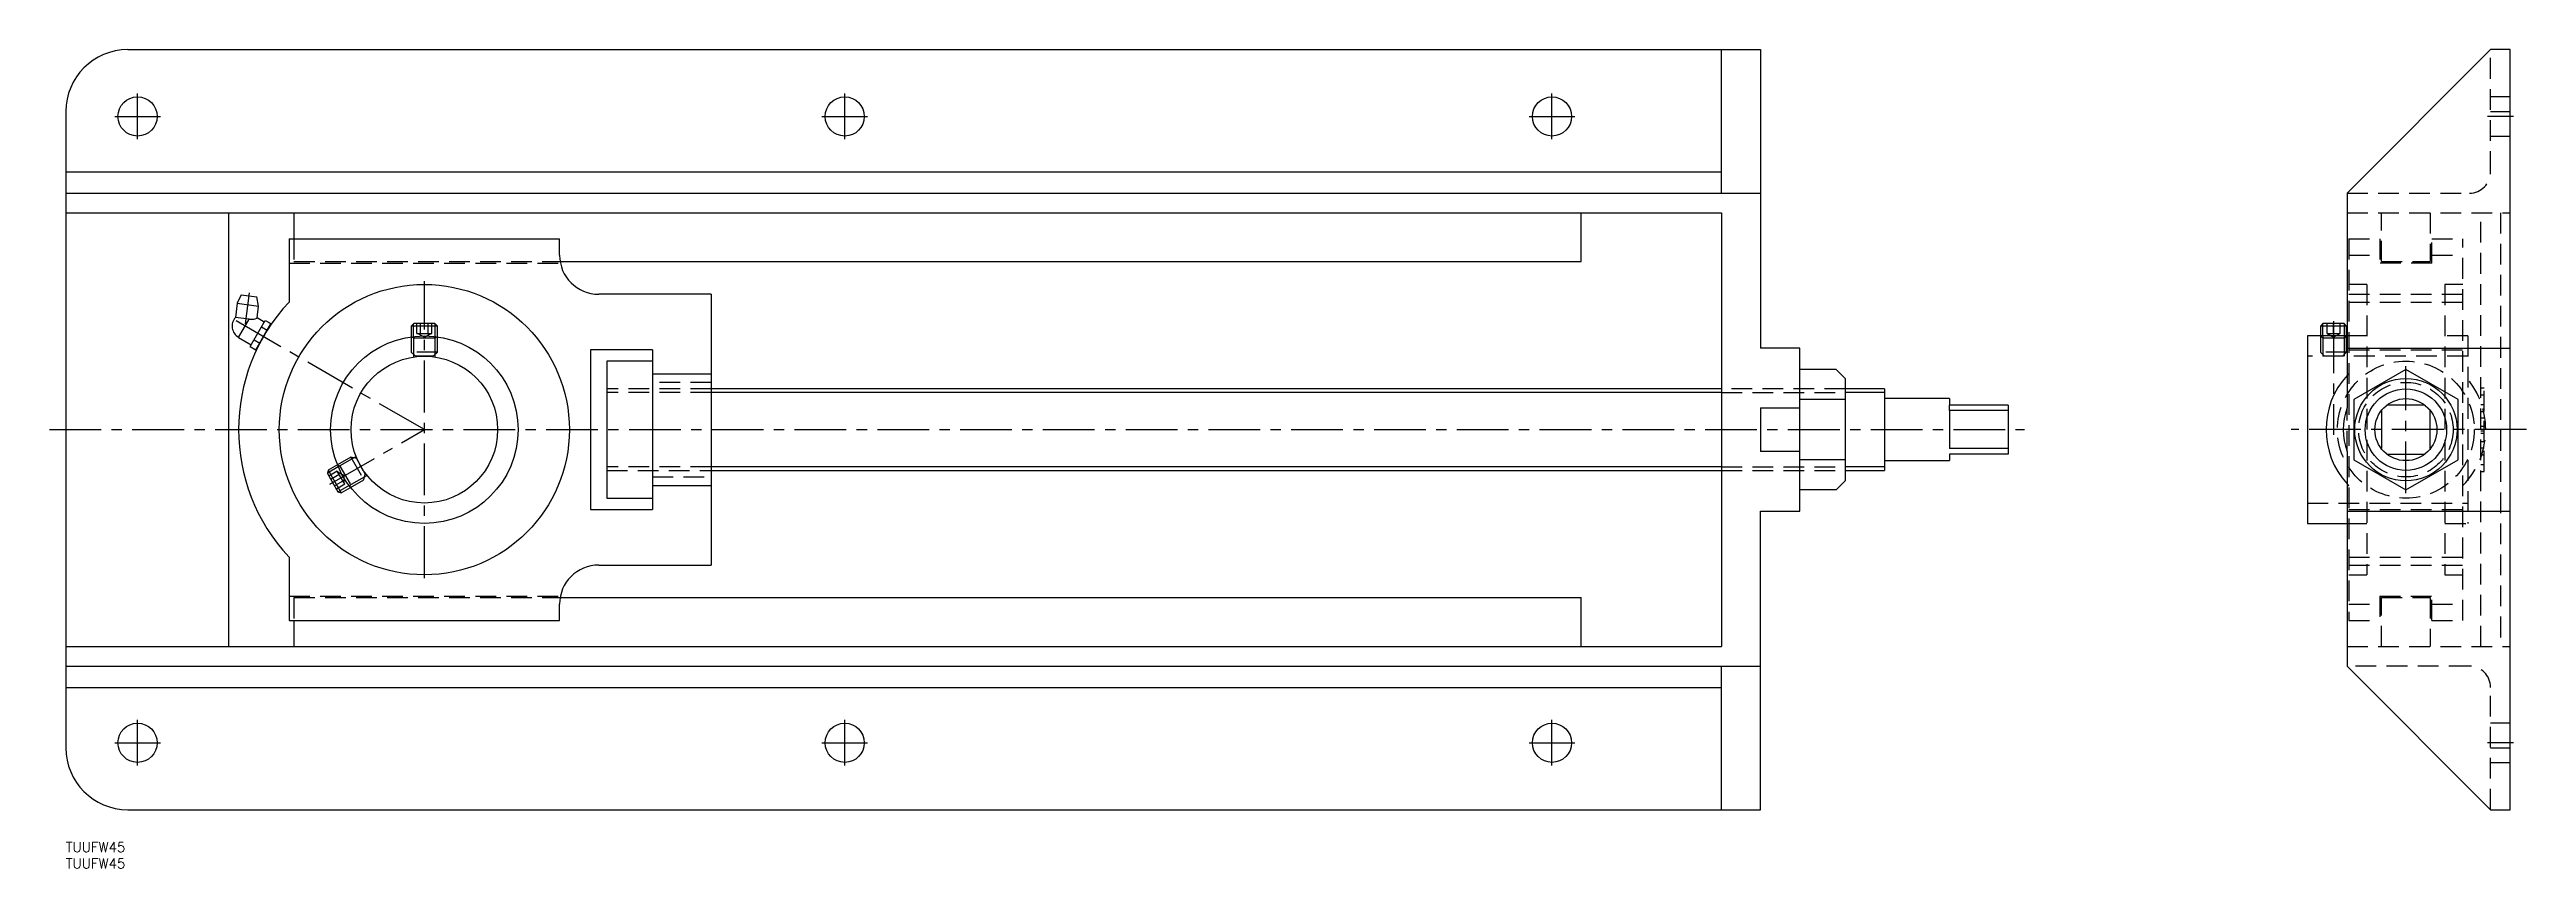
# Model space of a CAD drawing. Extents: x -5 to 755, y -8 to 243.
import ezdxf

# ---------------------------------------------------------------- set-up
doc = ezdxf.new("R2010")
doc.units = 0
doc.header["$LTSCALE"] = 0.5
doc.linetypes.add('CENTER', pattern=[50.8, 31.75, -6.35, 6.35, -6.35])
doc.linetypes.add('DASHED', pattern=[19.05, 12.7, -6.35])
for name, color, linetype in [('MSM_CENTER', 1, 'CENTER'), ('MSM_CONTINUOUS', 7, 'CONTINUOUS'), ('MSM_DASHED', 4, 'DASHED'), ('MSM_NARROW', 5, 'CONTINUOUS'), ('MSM_PART_NUMBER', 7, 'CONTINUOUS')]:
    doc.layers.add(name, color=color, linetype=linetype)
doc.styles.get("Standard").update_dxf_attribs({"font": 'txt.shx', "height": 3, "bigfont": 'bigfont.shx'})

msp = doc.modelspace()

# ---------------------------------------------------------------- linework, layer by layer
at = {"layer": 'MSM_CENTER'}
for p, q in [((22, 215.5), (22, 229.5)), ((239, 215.5), (239, 229.5)), ((456, 215.5), (456, 229.5)), ((15, 222.5), (29, 222.5)), ((232, 222.5), (246, 222.5)), ((449, 222.5), (463, 222.5)), ((751, 222.5), (743, 222.5)), ((55.09, 158.89), (56.35, 168.46)), ((110, 81), (110, 172)), ((110, 126.5), (50.68, 160.75)), ((695.8, 159.71), (695.8, 124.92)), ((718, 107.02), (718, 145.98)), ((-5, 126.5), (601, 126.5)), ((80.99, 109.75), (110, 126.5)), ((755, 126.5), (682.8, 126.5)), ((15, 30.5), (29, 30.5)), ((22, 23.5), (22, 37.5)), ((232, 30.5), (246, 30.5)), ((239, 23.5), (239, 37.5)), ((449, 30.5), (463, 30.5)), ((456, 23.5), (456, 37.5)), ((751, 30.5), (743, 30.5))]:
    msp.add_line(p, q, dxfattribs=at)
at = {"layer": 'MSM_CONTINUOUS'}
for p, q in [((19, 243), (520, 243)), ((508, 199), (508, 243)), ((520, 243), (520, 151.5)), ((700, 199), (744, 243)), ((750, 243), (744, 243)), ((750, 10), (750, 243)), ((0, 224), (0, 29)), ((0, 199), (520, 199)), ((700, 199), (700, 133.18)), ((0, 193), (508, 193)), ((50, 60), (50, 193)), ((70, 193), (70, 185)), ((465, 178), (465, 193)), ((508, 193), (508, 60)), ((68.5, 185), (151.5, 185)), ((68.5, 185), (68.5, 165.57)), ((151.5, 180), (151.5, 185)), ((151.67, 178), (465, 178)), ((53.84, 167.78), (52.6, 165.22)), ((53.84, 167.78), (58.6, 167.16)), ((198, 168), (163.5, 168)), ((198, 168), (198, 85)), ((52.6, 165.22), (52.03, 160.92)), ((56.23, 160.37), (52.03, 160.92)), ((52.6, 165.22), (59.14, 164.36)), ((56.23, 160.37), (57, 160.37)), ((56.6, 152), (61.21, 160)), ((57, 160.37), (57.72, 160.39)), ((57.72, 160.39), (58.06, 160.47)), ((58.06, 160.47), (58.56, 160.64)), ((58.56, 160.64), (58.67, 160.76)), ((59.14, 164.36), (58.6, 167.16)), ((60.9, 159.46), (58.66, 160.76)), ((58.67, 160.76), (59.14, 164.36)), ((61.21, 160), (62.95, 159)), ((53.01, 154.79), (56.9, 152.54)), ((56.6, 152), (58.33, 151)), ((57.75, 154), (59.48, 153)), ((58.33, 151), (62.95, 159)), ((60.06, 158), (61.79, 157)), ((106.77, 159), (106, 158.23)), ((106, 158.23), (106, 154.97)), ((114, 158.23), (106, 158.23)), ((113.23, 159), (106.77, 159)), ((114, 158.23), (113.23, 159)), ((114, 154.97), (114, 158.23)), ((700, 155.25), (687.8, 155.25)), ((687.8, 155.25), (687.8, 97.75)), ((692.57, 159), (691.8, 158.23)), ((691.8, 158.23), (691.8, 155.25)), ((699.8, 158.23), (691.8, 158.23)), ((699.03, 159), (692.57, 159)), ((699.8, 158.23), (699.03, 159)), ((699.8, 155.25), (699.8, 158.23)), ((161, 151), (161, 102)), ((180, 151), (161, 151)), ((180, 147.5), (166, 147.5)), ((166, 147.5), (166, 105.5)), ((180, 151), (180, 102)), ((532, 151.5), (520, 151.5)), ((532, 101.5), (532, 151.5)), ((543.22, 144.98), (532, 144.98)), ((546, 142.2), (543.22, 144.98)), ((700, 151.5), (750, 151.5)), ((718, 144.98), (702, 135.74)), ((734, 135.74), (718, 144.98)), ((180, 143.65), (198, 143.65)), ((508, 139), (198, 139)), ((546, 142.2), (546, 110.8)), ((558, 139), (546, 139)), ((558, 139), (558, 114)), ((520, 133.18), (532, 133.18)), ((520, 133.18), (520, 119.82)), ((546, 135.74), (532, 135.74)), ((578, 136), (558, 136)), ((578, 136), (578, 134)), ((596, 134), (578, 134)), ((578, 132.33), (578, 120.67)), ((596, 132.33), (578, 132.33)), ((596, 134), (596, 119)), ((702, 135.74), (702, 117.26)), ((710.5, 132.33), (710.5, 120.67)), ((723.83, 134), (712.17, 134)), ((725.5, 132.33), (723.83, 134)), ((725.5, 120.67), (725.5, 132.33)), ((734, 117.26), (734, 135.74)), ((80.52, 114.1), (80.24, 113.05)), ((83.34, 115.73), (80.52, 114.1)), ((80.52, 114.1), (84.52, 107.17)), ((198, 114), (508, 114)), ((532, 119.82), (520, 119.82)), ((546, 117.26), (532, 117.26)), ((546, 114), (558, 114)), ((558, 117), (578, 117)), ((596, 120.67), (578, 120.67)), ((578, 119), (578, 117)), ((596, 119), (578, 119)), ((700, 119.82), (700, 54)), ((702, 117.26), (718, 108.02)), ((712.17, 119), (723.83, 119)), ((718, 108.02), (734, 117.26)), ((80.24, 113.05), (83.47, 107.45)), ((83.47, 107.45), (84.52, 107.17)), ((84.52, 107.17), (87.34, 108.8)), ((180, 109.35), (198, 109.35)), ((543.22, 108.02), (532, 108.02)), ((543.22, 108.02), (546, 110.8)), ((161, 102), (180, 102)), ((166, 105.5), (180, 105.5)), ((520, 10), (520, 101.5)), ((520, 101.5), (532, 101.5)), ((700, 101.5), (750, 101.5)), ((687.8, 97.75), (700, 97.75)), ((68.5, 87.43), (68.5, 68)), ((163.5, 85), (198, 85)), ((151.5, 68), (151.5, 73)), ((151.67, 75), (465, 75)), ((465, 60), (465, 75)), ((68.5, 68), (151.5, 68)), ((70, 68), (70, 60)), ((0, 60), (508, 60)), ((0, 54), (520, 54)), ((508, 10), (508, 54)), ((744, 10), (700, 54)), ((19, 10), (520, 10)), ((744, 10), (750, 10))]:
    msp.add_line(p, q, dxfattribs=at)
for centre, radius in [((22, 222.5), 6), ((239, 222.5), 6), ((456, 222.5), 6), ((110, 126.5), 44.5), ((110, 126.5), 28.75), ((110, 126.5), 22.5), ((718, 126.5), 15.7), ((718, 126.5), 12.5), ((718, 126.5), 9.5), ((22, 30.5), 6), ((239, 30.5), 6), ((456, 30.5), 6)]:
    msp.add_circle(centre, radius, dxfattribs=at)
for centre, radius, start, end in [((19, 224), 19, 90, 180), ((163.5, 180), 12, 180, 270), ((55.01, 158.25), 4, 138.08849, 240), ((110, 126.5), 57, 136.72485, 223.27515), ((718, 126.5), 24.5, 137.28136, 222.71864), ((718, 126.5), 19.2, 159.63587, 200.36413), ((163.5, 73), 12, 90, 180), ((19, 29), 19, 180, 270)]:
    msp.add_arc(centre, radius, start, end, dxfattribs=at)
at = {"layer": 'MSM_DASHED'}
for p, q in [((744, 205.5), (744, 243)), ((750, 228.5), (744, 228.5)), ((744, 224), (750, 224)), ((744, 216.5), (750, 216.5)), ((700, 199), (737.5, 199)), ((700, 193), (750, 193)), ((710.5, 178), (710.5, 193)), ((725.5, 193), (725.5, 178)), ((741, 60), (741, 193)), ((747, 193), (747, 60)), ((70, 185), (70, 178)), ((700.5, 185), (710, 185)), ((700.5, 185), (700.5, 68)), ((710, 185), (710, 177.5)), ((726, 177.5), (726, 185)), ((726, 185), (735.5, 185)), ((735.5, 68), (735.5, 185)), ((68.5, 177.5), (151.76, 177.5)), ((70, 178), (151.67, 178)), ((700.5, 180), (710, 180)), ((726, 177.5), (710, 177.5)), ((710.5, 178), (725.5, 178)), ((726, 180), (735.5, 180)), ((706, 171), (700.5, 171)), ((700.5, 168), (735.5, 168)), ((706, 171), (706, 82)), ((735.5, 171), (730, 171)), ((730, 171), (730, 82)), ((700.5, 165.57), (735.5, 165.57)), ((106, 154.97), (106, 150.25)), ((106.25, 155), (106.68, 154.57)), ((106.68, 155.06), (106.68, 148.75)), ((113.32, 154.57), (106.68, 154.57)), ((107.69, 156), (107.69, 159)), ((107.69, 156), (112.31, 156)), ((108, 156), (110, 154.85)), ((108.85, 156), (108.85, 159)), ((110, 154.85), (112, 156)), ((111.15, 156), (111.15, 159)), ((112.31, 156), (112.31, 159)), ((113.32, 148.75), (113.32, 155.06)), ((113.32, 154.57), (113.75, 155)), ((114, 150.25), (114, 154.97)), ((691.8, 155.25), (691.8, 150.25)), ((691.8, 155.25), (692.48, 154.57)), ((691.81, 155.25), (691.8, 155.25)), ((692.48, 155.25), (692.48, 149)), ((699.12, 154.57), (692.48, 154.57)), ((693.8, 156), (693.8, 159)), ((693.8, 156), (697.8, 156)), ((693.8, 156), (695.8, 154.85)), ((695.8, 156), (695.8, 159)), ((695.8, 154.85), (697.8, 156)), ((697.8, 156), (697.8, 159)), ((699.12, 149), (699.12, 155.25)), ((699.12, 154.57), (699.8, 155.25)), ((699.8, 150.25), (699.8, 155.25)), ((699.8, 155.25), (699.8, 155.25)), ((706, 155.25), (700, 155.25)), ((737, 155.25), (730, 155.25)), ((737, 155.25), (737, 97.75)), ((114, 150.25), (106, 150.25)), ((106, 150.25), (107.25, 149)), ((112.75, 149), (107.25, 149)), ((112.75, 149), (114, 150.25)), ((737, 149), (687.8, 149)), ((699.8, 150.25), (691.8, 150.25)), ((691.8, 150.25), (693.05, 149)), ((698.55, 149), (699.8, 150.25)), ((700.5, 151), (735.5, 151)), ((198, 139), (166, 139)), ((198, 137.92), (166, 137.92)), ((198, 141), (180, 141)), ((546, 139), (508, 139)), ((508, 137.92), (546, 137.92)), ((741, 139.33), (742.05, 139.33)), ((741, 137.15), (742.05, 137.15)), ((742.05, 132.07), (742.05, 139.33)), ((578, 132.33), (578, 134)), ((700, 119.82), (700, 133.18)), ((741, 134.24), (742.05, 134.24)), ((741, 132.07), (742.05, 132.07)), ((741, 130.13), (742.05, 130.13)), ((742.05, 122.87), (742.05, 130.13)), ((741, 127.59), (742.05, 127.59)), ((741, 126.09), (742.05, 126.09)), ((741, 125.41), (742.05, 125.41)), ((741, 122.87), (742.05, 122.87)), ((87.43, 118.09), (83.34, 115.73)), ((84.03, 115.34), (83.44, 115.5)), ((89.07, 118.25), (83.61, 115.1)), ((84.03, 115.34), (87.35, 109.59)), ((87.43, 118.09), (91.43, 111.16)), ((89.14, 117.63), (87.43, 118.09)), ((89.14, 117.63), (91.89, 112.87)), ((198, 115.08), (166, 115.08)), ((166, 114), (198, 114)), ((508, 115.08), (546, 115.08)), ((508, 114), (546, 114)), ((741, 120.93), (742.05, 120.93)), ((741, 118.76), (742.05, 118.76)), ((741, 115.85), (742.05, 115.85)), ((742.05, 113.67), (742.05, 120.93)), ((83.3, 113.75), (80.7, 112.25)), ((83.87, 112.75), (81.28, 111.25)), ((85.03, 110.75), (82.43, 109.25)), ((85.61, 109.75), (83.01, 108.25)), ((85.61, 109.75), (83.3, 113.75)), ((85.45, 112.33), (83.45, 113.48)), ((85.45, 110.02), (85.45, 112.33)), ((86.93, 109.34), (92.39, 112.49)), ((87.19, 109.01), (87.35, 109.59)), ((87.34, 108.8), (91.43, 111.16)), ((91.43, 111.16), (91.89, 112.87)), ((180, 112), (198, 112)), ((741, 113.67), (742.05, 113.67)), ((687.8, 104), (737, 104)), ((700.5, 102), (735.5, 102)), ((700, 97.75), (706, 97.75)), ((730, 97.75), (737, 97.75)), ((700.5, 87.43), (735.5, 87.43)), ((700.5, 85), (735.5, 85)), ((700.5, 82), (706, 82)), ((730, 82), (735.5, 82)), ((68.5, 75.5), (151.76, 75.5)), ((70, 75), (70, 68)), ((70, 75), (151.67, 75)), ((700.5, 73), (710, 73)), ((710, 75.5), (710, 68)), ((710, 75.5), (726, 75.5)), ((710.5, 75), (725.5, 75)), ((710.5, 60), (710.5, 75)), ((725.5, 75), (725.5, 60)), ((726, 68), (726, 75.5)), ((726, 73), (735.5, 73)), ((700.5, 68), (710, 68)), ((726, 68), (735.5, 68)), ((700, 60), (750, 60)), ((737.5, 54), (700, 54)), ((744, 10), (744, 47.5)), ((750, 36.5), (744, 36.5)), ((744, 29), (750, 29)), ((744, 24.5), (750, 24.5))]:
    msp.add_line(p, q, dxfattribs=at)
for radius in [21, 14.5]:
    msp.add_circle((718, 126.5), radius, dxfattribs=at)
for centre, radius, start, end in [((737.5, 205.5), 6.5, 270, 360), ((718, 126.5), 24.5, 135.58469, 137.28136), ((718, 126.5), 24.5, 315.58469, 44.41531), ((718, 126.5), 24.5, 222.71864, 224.41531), ((737.5, 47.5), 6.5, 0, 90)]:
    msp.add_arc(centre, radius, start, end, dxfattribs=at)
at = {"layer": 'MSM_NARROW'}
for p, q in [((0, 205.5), (508, 205.5)), ((53.01, 154.79), (56.23, 160.37)), ((106.68, 155.06), (106.68, 158.91)), ((113.32, 155.06), (113.32, 158.91)), ((692.48, 155.25), (692.48, 158.91)), ((699.12, 155.25), (699.12, 158.91)), ((508, 137.92), (198, 137.92)), ((558, 137.92), (546, 137.92)), ((83.61, 115.1), (80.27, 113.17)), ((508, 115.08), (198, 115.08)), ((558, 115.08), (546, 115.08)), ((86.93, 109.34), (83.59, 107.42)), ((0, 47.5), (508, 47.5))]:
    msp.add_line(p, q, dxfattribs=at)

# ---------------------------------------------------------------- texts
at = {"layer": 'MSM_PART_NUMBER'}
for p in [(0, -3), (0, -8)]:
    msp.add_text('TUUFW45', height=3, dxfattribs=at).set_placement(p)

doc.saveas('drawing.dxf')
